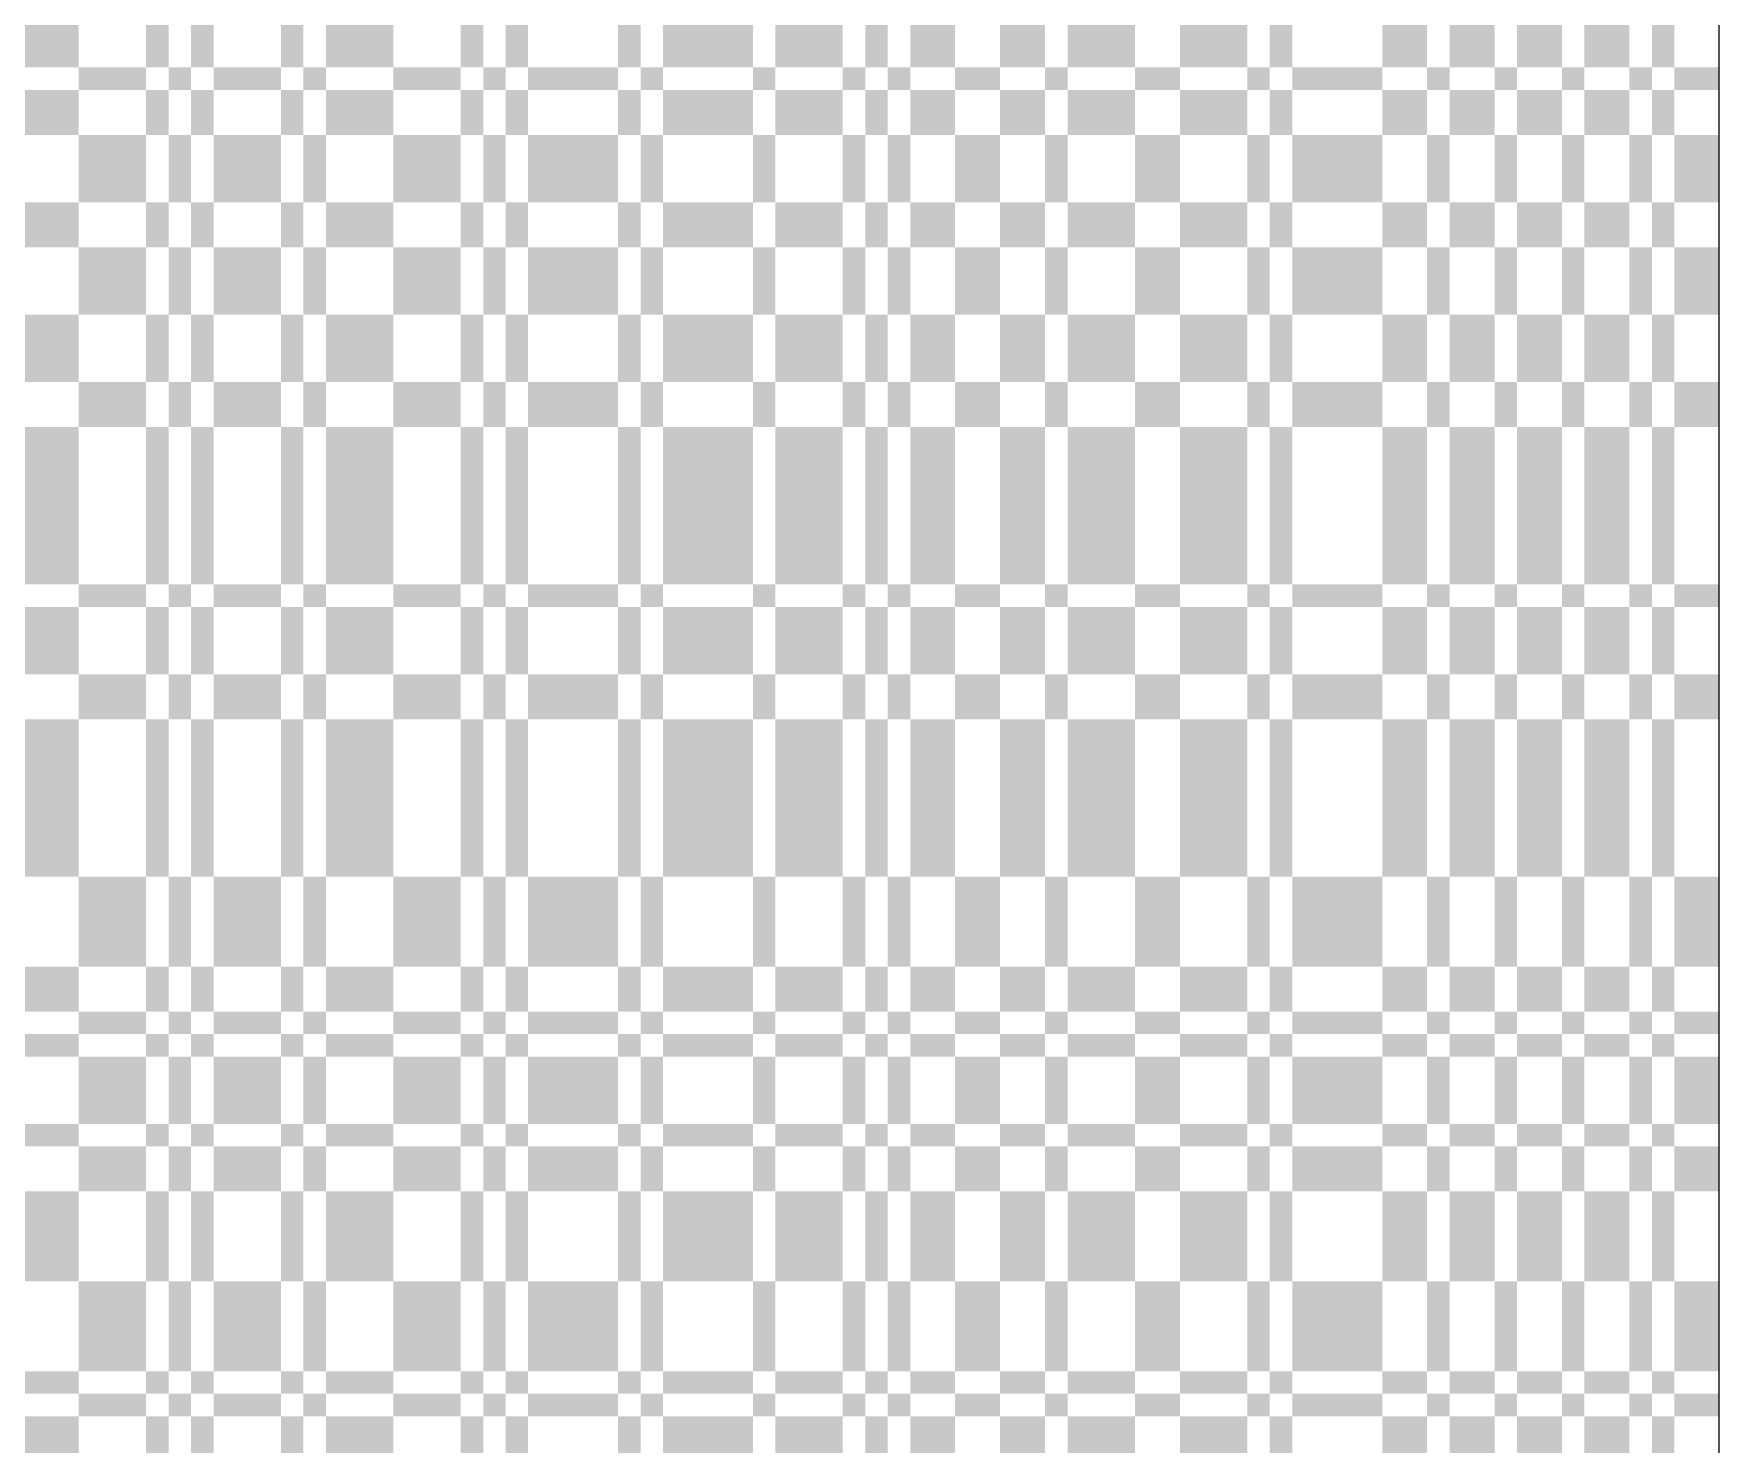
# Model space of a CAD drawing. Extents: x 0 to 200, y 0 to 200.
# Drawn here: x 150 to 180, y 125.1 to 150.2 of the extents above; entities that cross this region are included whole.
import ezdxf

# ---------------------------------------------------------------- set-up
doc = ezdxf.new("R2010")
doc.units = 0

msp = doc.modelspace()

# ---------------------------------------------------------------- linework, layer by layer
at = {"layer": 'CHROME'}
for points in [[(149.2, 149.6), (150.8, 149.6), (149.2, 150.8), (150.8, 150.8)], [(152, 149.6), (152.4, 149.6), (152, 150.8), (152.4, 150.8)], [(152.8, 149.6), (153.2, 149.6), (152.8, 150.8), (153.2, 150.8)], [(154.4, 149.6), (154.8, 149.6), (154.4, 150.8), (154.8, 150.8)], [(155.2, 149.6), (156.4, 149.6), (155.2, 150.8), (156.4, 150.8)], [(157.6, 149.6), (158, 149.6), (157.6, 150.8), (158, 150.8)], [(158.4, 149.6), (158.8, 149.6), (158.4, 150.8), (158.8, 150.8)], [(160.4, 149.6), (160.8, 149.6), (160.4, 150.8), (160.8, 150.8)], [(161.2, 149.6), (162.8, 149.6), (161.2, 150.8), (162.8, 150.8)], [(163.2, 149.6), (164.4, 149.6), (163.2, 150.8), (164.4, 150.8)], [(164.8, 149.6), (165.2, 149.6), (164.8, 150.8), (165.2, 150.8)], [(165.6, 149.6), (166.4, 149.6), (165.6, 150.8), (166.4, 150.8)], [(167.2, 149.6), (168, 149.6), (167.2, 150.8), (168, 150.8)], [(168.4, 149.6), (169.6, 149.6), (168.4, 150.8), (169.6, 150.8)], [(170.4, 149.6), (171.6, 149.6), (170.4, 150.8), (171.6, 150.8)], [(172, 149.6), (172.4, 149.6), (172, 150.8), (172.4, 150.8)], [(174, 149.6), (174.8, 149.6), (174, 150.8), (174.8, 150.8)], [(175.2, 149.6), (176, 149.6), (175.2, 150.8), (176, 150.8)], [(176.4, 149.6), (177.2, 149.6), (176.4, 150.8), (177.2, 150.8)], [(177.6, 149.6), (178.4, 149.6), (177.6, 150.8), (178.4, 150.8)], [(178.8, 149.6), (179.2, 149.6), (178.8, 150.8), (179.2, 150.8)], [(150.8, 149.2), (152, 149.2), (150.8, 149.6), (152, 149.6)], [(152.4, 149.2), (152.8, 149.2), (152.4, 149.6), (152.8, 149.6)], [(153.2, 149.2), (154.4, 149.2), (153.2, 149.6), (154.4, 149.6)], [(154.8, 149.2), (155.2, 149.2), (154.8, 149.6), (155.2, 149.6)], [(156.4, 149.2), (157.6, 149.2), (156.4, 149.6), (157.6, 149.6)], [(158, 149.2), (158.4, 149.2), (158, 149.6), (158.4, 149.6)], [(158.8, 149.2), (160.4, 149.2), (158.8, 149.6), (160.4, 149.6)], [(160.8, 149.2), (161.2, 149.2), (160.8, 149.6), (161.2, 149.6)], [(162.8, 149.2), (163.2, 149.2), (162.8, 149.6), (163.2, 149.6)], [(164.4, 149.2), (164.8, 149.2), (164.4, 149.6), (164.8, 149.6)], [(165.2, 149.2), (165.6, 149.2), (165.2, 149.6), (165.6, 149.6)], [(166.4, 149.2), (167.2, 149.2), (166.4, 149.6), (167.2, 149.6)], [(168, 149.2), (168.4, 149.2), (168, 149.6), (168.4, 149.6)], [(169.6, 149.2), (170.4, 149.2), (169.6, 149.6), (170.4, 149.6)], [(171.6, 149.2), (172, 149.2), (171.6, 149.6), (172, 149.6)], [(172.4, 149.2), (174, 149.2), (172.4, 149.6), (174, 149.6)], [(174.8, 149.2), (175.2, 149.2), (174.8, 149.6), (175.2, 149.6)], [(176, 149.2), (176.4, 149.2), (176, 149.6), (176.4, 149.6)], [(177.2, 149.2), (177.6, 149.2), (177.2, 149.6), (177.6, 149.6)], [(178.4, 149.2), (178.8, 149.2), (178.4, 149.6), (178.8, 149.6)], [(179.2, 149.2), (180, 149.2), (179.2, 149.6), (180, 149.6)], [(149.2, 148.4), (150.8, 148.4), (149.2, 149.2), (150.8, 149.2)], [(152, 148.4), (152.4, 148.4), (152, 149.2), (152.4, 149.2)], [(152.8, 148.4), (153.2, 148.4), (152.8, 149.2), (153.2, 149.2)], [(154.4, 148.4), (154.8, 148.4), (154.4, 149.2), (154.8, 149.2)], [(155.2, 148.4), (156.4, 148.4), (155.2, 149.2), (156.4, 149.2)], [(157.6, 148.4), (158, 148.4), (157.6, 149.2), (158, 149.2)], [(158.4, 148.4), (158.8, 148.4), (158.4, 149.2), (158.8, 149.2)], [(160.4, 148.4), (160.8, 148.4), (160.4, 149.2), (160.8, 149.2)], [(161.2, 148.4), (162.8, 148.4), (161.2, 149.2), (162.8, 149.2)], [(163.2, 148.4), (164.4, 148.4), (163.2, 149.2), (164.4, 149.2)], [(164.8, 148.4), (165.2, 148.4), (164.8, 149.2), (165.2, 149.2)], [(165.6, 148.4), (166.4, 148.4), (165.6, 149.2), (166.4, 149.2)], [(167.2, 148.4), (168, 148.4), (167.2, 149.2), (168, 149.2)], [(168.4, 148.4), (169.6, 148.4), (168.4, 149.2), (169.6, 149.2)], [(170.4, 148.4), (171.6, 148.4), (170.4, 149.2), (171.6, 149.2)], [(172, 148.4), (172.4, 148.4), (172, 149.2), (172.4, 149.2)], [(174, 148.4), (174.8, 148.4), (174, 149.2), (174.8, 149.2)], [(175.2, 148.4), (176, 148.4), (175.2, 149.2), (176, 149.2)], [(176.4, 148.4), (177.2, 148.4), (176.4, 149.2), (177.2, 149.2)], [(177.6, 148.4), (178.4, 148.4), (177.6, 149.2), (178.4, 149.2)], [(178.8, 148.4), (179.2, 148.4), (178.8, 149.2), (179.2, 149.2)], [(150.8, 147.2), (152, 147.2), (150.8, 148.4), (152, 148.4)], [(152.4, 147.2), (152.8, 147.2), (152.4, 148.4), (152.8, 148.4)], [(153.2, 147.2), (154.4, 147.2), (153.2, 148.4), (154.4, 148.4)], [(154.8, 147.2), (155.2, 147.2), (154.8, 148.4), (155.2, 148.4)], [(156.4, 147.2), (157.6, 147.2), (156.4, 148.4), (157.6, 148.4)], [(158, 147.2), (158.4, 147.2), (158, 148.4), (158.4, 148.4)], [(158.8, 147.2), (160.4, 147.2), (158.8, 148.4), (160.4, 148.4)], [(160.8, 147.2), (161.2, 147.2), (160.8, 148.4), (161.2, 148.4)], [(162.8, 147.2), (163.2, 147.2), (162.8, 148.4), (163.2, 148.4)], [(164.4, 147.2), (164.8, 147.2), (164.4, 148.4), (164.8, 148.4)], [(165.2, 147.2), (165.6, 147.2), (165.2, 148.4), (165.6, 148.4)], [(166.4, 147.2), (167.2, 147.2), (166.4, 148.4), (167.2, 148.4)], [(168, 147.2), (168.4, 147.2), (168, 148.4), (168.4, 148.4)], [(169.6, 147.2), (170.4, 147.2), (169.6, 148.4), (170.4, 148.4)], [(171.6, 147.2), (172, 147.2), (171.6, 148.4), (172, 148.4)], [(172.4, 147.2), (174, 147.2), (172.4, 148.4), (174, 148.4)], [(174.8, 147.2), (175.2, 147.2), (174.8, 148.4), (175.2, 148.4)], [(176, 147.2), (176.4, 147.2), (176, 148.4), (176.4, 148.4)], [(177.2, 147.2), (177.6, 147.2), (177.2, 148.4), (177.6, 148.4)], [(178.4, 147.2), (178.8, 147.2), (178.4, 148.4), (178.8, 148.4)], [(179.2, 147.2), (180, 147.2), (179.2, 148.4), (180, 148.4)], [(149.2, 146.4), (150.8, 146.4), (149.2, 147.2), (150.8, 147.2)], [(152, 146.4), (152.4, 146.4), (152, 147.2), (152.4, 147.2)], [(152.8, 146.4), (153.2, 146.4), (152.8, 147.2), (153.2, 147.2)], [(154.4, 146.4), (154.8, 146.4), (154.4, 147.2), (154.8, 147.2)], [(155.2, 146.4), (156.4, 146.4), (155.2, 147.2), (156.4, 147.2)], [(157.6, 146.4), (158, 146.4), (157.6, 147.2), (158, 147.2)], [(158.4, 146.4), (158.8, 146.4), (158.4, 147.2), (158.8, 147.2)], [(160.4, 146.4), (160.8, 146.4), (160.4, 147.2), (160.8, 147.2)], [(161.2, 146.4), (162.8, 146.4), (161.2, 147.2), (162.8, 147.2)], [(163.2, 146.4), (164.4, 146.4), (163.2, 147.2), (164.4, 147.2)], [(164.8, 146.4), (165.2, 146.4), (164.8, 147.2), (165.2, 147.2)], [(165.6, 146.4), (166.4, 146.4), (165.6, 147.2), (166.4, 147.2)], [(167.2, 146.4), (168, 146.4), (167.2, 147.2), (168, 147.2)], [(168.4, 146.4), (169.6, 146.4), (168.4, 147.2), (169.6, 147.2)], [(170.4, 146.4), (171.6, 146.4), (170.4, 147.2), (171.6, 147.2)], [(172, 146.4), (172.4, 146.4), (172, 147.2), (172.4, 147.2)], [(174, 146.4), (174.8, 146.4), (174, 147.2), (174.8, 147.2)], [(175.2, 146.4), (176, 146.4), (175.2, 147.2), (176, 147.2)], [(176.4, 146.4), (177.2, 146.4), (176.4, 147.2), (177.2, 147.2)], [(177.6, 146.4), (178.4, 146.4), (177.6, 147.2), (178.4, 147.2)], [(178.8, 146.4), (179.2, 146.4), (178.8, 147.2), (179.2, 147.2)], [(150.8, 145.2), (152, 145.2), (150.8, 146.4), (152, 146.4)], [(152.4, 145.2), (152.8, 145.2), (152.4, 146.4), (152.8, 146.4)], [(153.2, 145.2), (154.4, 145.2), (153.2, 146.4), (154.4, 146.4)], [(154.8, 145.2), (155.2, 145.2), (154.8, 146.4), (155.2, 146.4)], [(156.4, 145.2), (157.6, 145.2), (156.4, 146.4), (157.6, 146.4)], [(158, 145.2), (158.4, 145.2), (158, 146.4), (158.4, 146.4)], [(158.8, 145.2), (160.4, 145.2), (158.8, 146.4), (160.4, 146.4)], [(160.8, 145.2), (161.2, 145.2), (160.8, 146.4), (161.2, 146.4)], [(162.8, 145.2), (163.2, 145.2), (162.8, 146.4), (163.2, 146.4)], [(164.4, 145.2), (164.8, 145.2), (164.4, 146.4), (164.8, 146.4)], [(165.2, 145.2), (165.6, 145.2), (165.2, 146.4), (165.6, 146.4)], [(166.4, 145.2), (167.2, 145.2), (166.4, 146.4), (167.2, 146.4)], [(168, 145.2), (168.4, 145.2), (168, 146.4), (168.4, 146.4)], [(169.6, 145.2), (170.4, 145.2), (169.6, 146.4), (170.4, 146.4)], [(171.6, 145.2), (172, 145.2), (171.6, 146.4), (172, 146.4)], [(172.4, 145.2), (174, 145.2), (172.4, 146.4), (174, 146.4)], [(174.8, 145.2), (175.2, 145.2), (174.8, 146.4), (175.2, 146.4)], [(176, 145.2), (176.4, 145.2), (176, 146.4), (176.4, 146.4)], [(177.2, 145.2), (177.6, 145.2), (177.2, 146.4), (177.6, 146.4)], [(178.4, 145.2), (178.8, 145.2), (178.4, 146.4), (178.8, 146.4)], [(179.2, 145.2), (180, 145.2), (179.2, 146.4), (180, 146.4)], [(149.2, 144), (150.8, 144), (149.2, 145.2), (150.8, 145.2)], [(152, 144), (152.4, 144), (152, 145.2), (152.4, 145.2)], [(152.8, 144), (153.2, 144), (152.8, 145.2), (153.2, 145.2)], [(154.4, 144), (154.8, 144), (154.4, 145.2), (154.8, 145.2)], [(155.2, 144), (156.4, 144), (155.2, 145.2), (156.4, 145.2)], [(157.6, 144), (158, 144), (157.6, 145.2), (158, 145.2)], [(158.4, 144), (158.8, 144), (158.4, 145.2), (158.8, 145.2)], [(160.4, 144), (160.8, 144), (160.4, 145.2), (160.8, 145.2)], [(161.2, 144), (162.8, 144), (161.2, 145.2), (162.8, 145.2)], [(163.2, 144), (164.4, 144), (163.2, 145.2), (164.4, 145.2)], [(164.8, 144), (165.2, 144), (164.8, 145.2), (165.2, 145.2)], [(165.6, 144), (166.4, 144), (165.6, 145.2), (166.4, 145.2)], [(167.2, 144), (168, 144), (167.2, 145.2), (168, 145.2)], [(168.4, 144), (169.6, 144), (168.4, 145.2), (169.6, 145.2)], [(170.4, 144), (171.6, 144), (170.4, 145.2), (171.6, 145.2)], [(172, 144), (172.4, 144), (172, 145.2), (172.4, 145.2)], [(174, 144), (174.8, 144), (174, 145.2), (174.8, 145.2)], [(175.2, 144), (176, 144), (175.2, 145.2), (176, 145.2)], [(176.4, 144), (177.2, 144), (176.4, 145.2), (177.2, 145.2)], [(177.6, 144), (178.4, 144), (177.6, 145.2), (178.4, 145.2)], [(178.8, 144), (179.2, 144), (178.8, 145.2), (179.2, 145.2)], [(150.8, 143.2), (152, 143.2), (150.8, 144), (152, 144)], [(152.4, 143.2), (152.8, 143.2), (152.4, 144), (152.8, 144)], [(153.2, 143.2), (154.4, 143.2), (153.2, 144), (154.4, 144)], [(154.8, 143.2), (155.2, 143.2), (154.8, 144), (155.2, 144)], [(156.4, 143.2), (157.6, 143.2), (156.4, 144), (157.6, 144)], [(158, 143.2), (158.4, 143.2), (158, 144), (158.4, 144)], [(158.8, 143.2), (160.4, 143.2), (158.8, 144), (160.4, 144)], [(160.8, 143.2), (161.2, 143.2), (160.8, 144), (161.2, 144)], [(162.8, 143.2), (163.2, 143.2), (162.8, 144), (163.2, 144)], [(164.4, 143.2), (164.8, 143.2), (164.4, 144), (164.8, 144)], [(165.2, 143.2), (165.6, 143.2), (165.2, 144), (165.6, 144)], [(166.4, 143.2), (167.2, 143.2), (166.4, 144), (167.2, 144)], [(168, 143.2), (168.4, 143.2), (168, 144), (168.4, 144)], [(169.6, 143.2), (170.4, 143.2), (169.6, 144), (170.4, 144)], [(171.6, 143.2), (172, 143.2), (171.6, 144), (172, 144)], [(172.4, 143.2), (174, 143.2), (172.4, 144), (174, 144)], [(174.8, 143.2), (175.2, 143.2), (174.8, 144), (175.2, 144)], [(176, 143.2), (176.4, 143.2), (176, 144), (176.4, 144)], [(177.2, 143.2), (177.6, 143.2), (177.2, 144), (177.6, 144)], [(178.4, 143.2), (178.8, 143.2), (178.4, 144), (178.8, 144)], [(179.2, 143.2), (180, 143.2), (179.2, 144), (180, 144)], [(149.2, 140.4), (150.8, 140.4), (149.2, 143.2), (150.8, 143.2)], [(152, 140.4), (152.4, 140.4), (152, 143.2), (152.4, 143.2)], [(152.8, 140.4), (153.2, 140.4), (152.8, 143.2), (153.2, 143.2)], [(154.4, 140.4), (154.8, 140.4), (154.4, 143.2), (154.8, 143.2)], [(155.2, 140.4), (156.4, 140.4), (155.2, 143.2), (156.4, 143.2)], [(157.6, 140.4), (158, 140.4), (157.6, 143.2), (158, 143.2)], [(158.4, 140.4), (158.8, 140.4), (158.4, 143.2), (158.8, 143.2)], [(160.4, 140.4), (160.8, 140.4), (160.4, 143.2), (160.8, 143.2)], [(161.2, 140.4), (162.8, 140.4), (161.2, 143.2), (162.8, 143.2)], [(163.2, 140.4), (164.4, 140.4), (163.2, 143.2), (164.4, 143.2)], [(164.8, 140.4), (165.2, 140.4), (164.8, 143.2), (165.2, 143.2)], [(165.6, 140.4), (166.4, 140.4), (165.6, 143.2), (166.4, 143.2)], [(167.2, 140.4), (168, 140.4), (167.2, 143.2), (168, 143.2)], [(168.4, 140.4), (169.6, 140.4), (168.4, 143.2), (169.6, 143.2)], [(170.4, 140.4), (171.6, 140.4), (170.4, 143.2), (171.6, 143.2)], [(172, 140.4), (172.4, 140.4), (172, 143.2), (172.4, 143.2)], [(174, 140.4), (174.8, 140.4), (174, 143.2), (174.8, 143.2)], [(175.2, 140.4), (176, 140.4), (175.2, 143.2), (176, 143.2)], [(176.4, 140.4), (177.2, 140.4), (176.4, 143.2), (177.2, 143.2)], [(177.6, 140.4), (178.4, 140.4), (177.6, 143.2), (178.4, 143.2)], [(178.8, 140.4), (179.2, 140.4), (178.8, 143.2), (179.2, 143.2)], [(150.8, 140), (152, 140), (150.8, 140.4), (152, 140.4)], [(152.4, 140), (152.8, 140), (152.4, 140.4), (152.8, 140.4)], [(153.2, 140), (154.4, 140), (153.2, 140.4), (154.4, 140.4)], [(154.8, 140), (155.2, 140), (154.8, 140.4), (155.2, 140.4)], [(156.4, 140), (157.6, 140), (156.4, 140.4), (157.6, 140.4)], [(158, 140), (158.4, 140), (158, 140.4), (158.4, 140.4)], [(158.8, 140), (160.4, 140), (158.8, 140.4), (160.4, 140.4)], [(160.8, 140), (161.2, 140), (160.8, 140.4), (161.2, 140.4)], [(162.8, 140), (163.2, 140), (162.8, 140.4), (163.2, 140.4)], [(164.4, 140), (164.8, 140), (164.4, 140.4), (164.8, 140.4)], [(165.2, 140), (165.6, 140), (165.2, 140.4), (165.6, 140.4)], [(166.4, 140), (167.2, 140), (166.4, 140.4), (167.2, 140.4)], [(168, 140), (168.4, 140), (168, 140.4), (168.4, 140.4)], [(169.6, 140), (170.4, 140), (169.6, 140.4), (170.4, 140.4)], [(171.6, 140), (172, 140), (171.6, 140.4), (172, 140.4)], [(172.4, 140), (174, 140), (172.4, 140.4), (174, 140.4)], [(174.8, 140), (175.2, 140), (174.8, 140.4), (175.2, 140.4)], [(176, 140), (176.4, 140), (176, 140.4), (176.4, 140.4)], [(177.2, 140), (177.6, 140), (177.2, 140.4), (177.6, 140.4)], [(178.4, 140), (178.8, 140), (178.4, 140.4), (178.8, 140.4)], [(179.2, 140), (180, 140), (179.2, 140.4), (180, 140.4)], [(149.2, 138.8), (150.8, 138.8), (149.2, 140), (150.8, 140)], [(152, 138.8), (152.4, 138.8), (152, 140), (152.4, 140)], [(152.8, 138.8), (153.2, 138.8), (152.8, 140), (153.2, 140)], [(154.4, 138.8), (154.8, 138.8), (154.4, 140), (154.8, 140)], [(155.2, 138.8), (156.4, 138.8), (155.2, 140), (156.4, 140)], [(157.6, 138.8), (158, 138.8), (157.6, 140), (158, 140)], [(158.4, 138.8), (158.8, 138.8), (158.4, 140), (158.8, 140)], [(160.4, 138.8), (160.8, 138.8), (160.4, 140), (160.8, 140)], [(161.2, 138.8), (162.8, 138.8), (161.2, 140), (162.8, 140)], [(163.2, 138.8), (164.4, 138.8), (163.2, 140), (164.4, 140)], [(164.8, 138.8), (165.2, 138.8), (164.8, 140), (165.2, 140)], [(165.6, 138.8), (166.4, 138.8), (165.6, 140), (166.4, 140)], [(167.2, 138.8), (168, 138.8), (167.2, 140), (168, 140)], [(168.4, 138.8), (169.6, 138.8), (168.4, 140), (169.6, 140)], [(170.4, 138.8), (171.6, 138.8), (170.4, 140), (171.6, 140)], [(172, 138.8), (172.4, 138.8), (172, 140), (172.4, 140)], [(174, 138.8), (174.8, 138.8), (174, 140), (174.8, 140)], [(175.2, 138.8), (176, 138.8), (175.2, 140), (176, 140)], [(176.4, 138.8), (177.2, 138.8), (176.4, 140), (177.2, 140)], [(177.6, 138.8), (178.4, 138.8), (177.6, 140), (178.4, 140)], [(178.8, 138.8), (179.2, 138.8), (178.8, 140), (179.2, 140)], [(150.8, 138), (152, 138), (150.8, 138.8), (152, 138.8)], [(152.4, 138), (152.8, 138), (152.4, 138.8), (152.8, 138.8)], [(153.2, 138), (154.4, 138), (153.2, 138.8), (154.4, 138.8)], [(154.8, 138), (155.2, 138), (154.8, 138.8), (155.2, 138.8)], [(156.4, 138), (157.6, 138), (156.4, 138.8), (157.6, 138.8)], [(158, 138), (158.4, 138), (158, 138.8), (158.4, 138.8)], [(158.8, 138), (160.4, 138), (158.8, 138.8), (160.4, 138.8)], [(160.8, 138), (161.2, 138), (160.8, 138.8), (161.2, 138.8)], [(162.8, 138), (163.2, 138), (162.8, 138.8), (163.2, 138.8)], [(164.4, 138), (164.8, 138), (164.4, 138.8), (164.8, 138.8)], [(165.2, 138), (165.6, 138), (165.2, 138.8), (165.6, 138.8)], [(166.4, 138), (167.2, 138), (166.4, 138.8), (167.2, 138.8)], [(168, 138), (168.4, 138), (168, 138.8), (168.4, 138.8)], [(169.6, 138), (170.4, 138), (169.6, 138.8), (170.4, 138.8)], [(171.6, 138), (172, 138), (171.6, 138.8), (172, 138.8)], [(172.4, 138), (174, 138), (172.4, 138.8), (174, 138.8)], [(174.8, 138), (175.2, 138), (174.8, 138.8), (175.2, 138.8)], [(176, 138), (176.4, 138), (176, 138.8), (176.4, 138.8)], [(177.2, 138), (177.6, 138), (177.2, 138.8), (177.6, 138.8)], [(178.4, 138), (178.8, 138), (178.4, 138.8), (178.8, 138.8)], [(179.2, 138), (180, 138), (179.2, 138.8), (180, 138.8)], [(149.2, 135.2), (150.8, 135.2), (149.2, 138), (150.8, 138)], [(152, 135.2), (152.4, 135.2), (152, 138), (152.4, 138)], [(152.8, 135.2), (153.2, 135.2), (152.8, 138), (153.2, 138)], [(154.4, 135.2), (154.8, 135.2), (154.4, 138), (154.8, 138)], [(155.2, 135.2), (156.4, 135.2), (155.2, 138), (156.4, 138)], [(157.6, 135.2), (158, 135.2), (157.6, 138), (158, 138)], [(158.4, 135.2), (158.8, 135.2), (158.4, 138), (158.8, 138)], [(160.4, 135.2), (160.8, 135.2), (160.4, 138), (160.8, 138)], [(161.2, 135.2), (162.8, 135.2), (161.2, 138), (162.8, 138)], [(163.2, 135.2), (164.4, 135.2), (163.2, 138), (164.4, 138)], [(164.8, 135.2), (165.2, 135.2), (164.8, 138), (165.2, 138)], [(165.6, 135.2), (166.4, 135.2), (165.6, 138), (166.4, 138)], [(167.2, 135.2), (168, 135.2), (167.2, 138), (168, 138)], [(168.4, 135.2), (169.6, 135.2), (168.4, 138), (169.6, 138)], [(170.4, 135.2), (171.6, 135.2), (170.4, 138), (171.6, 138)], [(172, 135.2), (172.4, 135.2), (172, 138), (172.4, 138)], [(174, 135.2), (174.8, 135.2), (174, 138), (174.8, 138)], [(175.2, 135.2), (176, 135.2), (175.2, 138), (176, 138)], [(176.4, 135.2), (177.2, 135.2), (176.4, 138), (177.2, 138)], [(177.6, 135.2), (178.4, 135.2), (177.6, 138), (178.4, 138)], [(178.8, 135.2), (179.2, 135.2), (178.8, 138), (179.2, 138)], [(150.8, 133.6), (152, 133.6), (150.8, 135.2), (152, 135.2)], [(152.4, 133.6), (152.8, 133.6), (152.4, 135.2), (152.8, 135.2)], [(153.2, 133.6), (154.4, 133.6), (153.2, 135.2), (154.4, 135.2)], [(154.8, 133.6), (155.2, 133.6), (154.8, 135.2), (155.2, 135.2)], [(156.4, 133.6), (157.6, 133.6), (156.4, 135.2), (157.6, 135.2)], [(158, 133.6), (158.4, 133.6), (158, 135.2), (158.4, 135.2)], [(158.8, 133.6), (160.4, 133.6), (158.8, 135.2), (160.4, 135.2)], [(160.8, 133.6), (161.2, 133.6), (160.8, 135.2), (161.2, 135.2)], [(162.8, 133.6), (163.2, 133.6), (162.8, 135.2), (163.2, 135.2)], [(164.4, 133.6), (164.8, 133.6), (164.4, 135.2), (164.8, 135.2)], [(165.2, 133.6), (165.6, 133.6), (165.2, 135.2), (165.6, 135.2)], [(166.4, 133.6), (167.2, 133.6), (166.4, 135.2), (167.2, 135.2)], [(168, 133.6), (168.4, 133.6), (168, 135.2), (168.4, 135.2)], [(169.6, 133.6), (170.4, 133.6), (169.6, 135.2), (170.4, 135.2)], [(171.6, 133.6), (172, 133.6), (171.6, 135.2), (172, 135.2)], [(172.4, 133.6), (174, 133.6), (172.4, 135.2), (174, 135.2)], [(174.8, 133.6), (175.2, 133.6), (174.8, 135.2), (175.2, 135.2)], [(176, 133.6), (176.4, 133.6), (176, 135.2), (176.4, 135.2)], [(177.2, 133.6), (177.6, 133.6), (177.2, 135.2), (177.6, 135.2)], [(178.4, 133.6), (178.8, 133.6), (178.4, 135.2), (178.8, 135.2)], [(179.2, 133.6), (180, 133.6), (179.2, 135.2), (180, 135.2)], [(149.2, 132.8), (150.8, 132.8), (149.2, 133.6), (150.8, 133.6)], [(152, 132.8), (152.4, 132.8), (152, 133.6), (152.4, 133.6)], [(152.8, 132.8), (153.2, 132.8), (152.8, 133.6), (153.2, 133.6)], [(154.4, 132.8), (154.8, 132.8), (154.4, 133.6), (154.8, 133.6)], [(155.2, 132.8), (156.4, 132.8), (155.2, 133.6), (156.4, 133.6)], [(157.6, 132.8), (158, 132.8), (157.6, 133.6), (158, 133.6)], [(158.4, 132.8), (158.8, 132.8), (158.4, 133.6), (158.8, 133.6)], [(160.4, 132.8), (160.8, 132.8), (160.4, 133.6), (160.8, 133.6)], [(161.2, 132.8), (162.8, 132.8), (161.2, 133.6), (162.8, 133.6)], [(163.2, 132.8), (164.4, 132.8), (163.2, 133.6), (164.4, 133.6)], [(164.8, 132.8), (165.2, 132.8), (164.8, 133.6), (165.2, 133.6)], [(165.6, 132.8), (166.4, 132.8), (165.6, 133.6), (166.4, 133.6)], [(167.2, 132.8), (168, 132.8), (167.2, 133.6), (168, 133.6)], [(168.4, 132.8), (169.6, 132.8), (168.4, 133.6), (169.6, 133.6)], [(170.4, 132.8), (171.6, 132.8), (170.4, 133.6), (171.6, 133.6)], [(172, 132.8), (172.4, 132.8), (172, 133.6), (172.4, 133.6)], [(174, 132.8), (174.8, 132.8), (174, 133.6), (174.8, 133.6)], [(175.2, 132.8), (176, 132.8), (175.2, 133.6), (176, 133.6)], [(176.4, 132.8), (177.2, 132.8), (176.4, 133.6), (177.2, 133.6)], [(177.6, 132.8), (178.4, 132.8), (177.6, 133.6), (178.4, 133.6)], [(178.8, 132.8), (179.2, 132.8), (178.8, 133.6), (179.2, 133.6)], [(150.8, 132.4), (152, 132.4), (150.8, 132.8), (152, 132.8)], [(152.4, 132.4), (152.8, 132.4), (152.4, 132.8), (152.8, 132.8)], [(153.2, 132.4), (154.4, 132.4), (153.2, 132.8), (154.4, 132.8)], [(154.8, 132.4), (155.2, 132.4), (154.8, 132.8), (155.2, 132.8)], [(156.4, 132.4), (157.6, 132.4), (156.4, 132.8), (157.6, 132.8)], [(158, 132.4), (158.4, 132.4), (158, 132.8), (158.4, 132.8)], [(158.8, 132.4), (160.4, 132.4), (158.8, 132.8), (160.4, 132.8)], [(160.8, 132.4), (161.2, 132.4), (160.8, 132.8), (161.2, 132.8)], [(162.8, 132.4), (163.2, 132.4), (162.8, 132.8), (163.2, 132.8)], [(164.4, 132.4), (164.8, 132.4), (164.4, 132.8), (164.8, 132.8)], [(165.2, 132.4), (165.6, 132.4), (165.2, 132.8), (165.6, 132.8)], [(166.4, 132.4), (167.2, 132.4), (166.4, 132.8), (167.2, 132.8)], [(168, 132.4), (168.4, 132.4), (168, 132.8), (168.4, 132.8)], [(169.6, 132.4), (170.4, 132.4), (169.6, 132.8), (170.4, 132.8)], [(171.6, 132.4), (172, 132.4), (171.6, 132.8), (172, 132.8)], [(172.4, 132.4), (174, 132.4), (172.4, 132.8), (174, 132.8)], [(174.8, 132.4), (175.2, 132.4), (174.8, 132.8), (175.2, 132.8)], [(176, 132.4), (176.4, 132.4), (176, 132.8), (176.4, 132.8)], [(177.2, 132.4), (177.6, 132.4), (177.2, 132.8), (177.6, 132.8)], [(178.4, 132.4), (178.8, 132.4), (178.4, 132.8), (178.8, 132.8)], [(179.2, 132.4), (180, 132.4), (179.2, 132.8), (180, 132.8)], [(149.2, 132), (150.8, 132), (149.2, 132.4), (150.8, 132.4)], [(152, 132), (152.4, 132), (152, 132.4), (152.4, 132.4)], [(152.8, 132), (153.2, 132), (152.8, 132.4), (153.2, 132.4)], [(154.4, 132), (154.8, 132), (154.4, 132.4), (154.8, 132.4)], [(155.2, 132), (156.4, 132), (155.2, 132.4), (156.4, 132.4)], [(157.6, 132), (158, 132), (157.6, 132.4), (158, 132.4)], [(158.4, 132), (158.8, 132), (158.4, 132.4), (158.8, 132.4)], [(160.4, 132), (160.8, 132), (160.4, 132.4), (160.8, 132.4)], [(161.2, 132), (162.8, 132), (161.2, 132.4), (162.8, 132.4)], [(163.2, 132), (164.4, 132), (163.2, 132.4), (164.4, 132.4)], [(164.8, 132), (165.2, 132), (164.8, 132.4), (165.2, 132.4)], [(165.6, 132), (166.4, 132), (165.6, 132.4), (166.4, 132.4)], [(167.2, 132), (168, 132), (167.2, 132.4), (168, 132.4)], [(168.4, 132), (169.6, 132), (168.4, 132.4), (169.6, 132.4)], [(170.4, 132), (171.6, 132), (170.4, 132.4), (171.6, 132.4)], [(172, 132), (172.4, 132), (172, 132.4), (172.4, 132.4)], [(174, 132), (174.8, 132), (174, 132.4), (174.8, 132.4)], [(175.2, 132), (176, 132), (175.2, 132.4), (176, 132.4)], [(176.4, 132), (177.2, 132), (176.4, 132.4), (177.2, 132.4)], [(177.6, 132), (178.4, 132), (177.6, 132.4), (178.4, 132.4)], [(178.8, 132), (179.2, 132), (178.8, 132.4), (179.2, 132.4)], [(150.8, 130.8), (152, 130.8), (150.8, 132), (152, 132)], [(152.4, 130.8), (152.8, 130.8), (152.4, 132), (152.8, 132)], [(153.2, 130.8), (154.4, 130.8), (153.2, 132), (154.4, 132)], [(154.8, 130.8), (155.2, 130.8), (154.8, 132), (155.2, 132)], [(156.4, 130.8), (157.6, 130.8), (156.4, 132), (157.6, 132)], [(158, 130.8), (158.4, 130.8), (158, 132), (158.4, 132)], [(158.8, 130.8), (160.4, 130.8), (158.8, 132), (160.4, 132)], [(160.8, 130.8), (161.2, 130.8), (160.8, 132), (161.2, 132)], [(162.8, 130.8), (163.2, 130.8), (162.8, 132), (163.2, 132)], [(164.4, 130.8), (164.8, 130.8), (164.4, 132), (164.8, 132)], [(165.2, 130.8), (165.6, 130.8), (165.2, 132), (165.6, 132)], [(166.4, 130.8), (167.2, 130.8), (166.4, 132), (167.2, 132)], [(168, 130.8), (168.4, 130.8), (168, 132), (168.4, 132)], [(169.6, 130.8), (170.4, 130.8), (169.6, 132), (170.4, 132)], [(171.6, 130.8), (172, 130.8), (171.6, 132), (172, 132)], [(172.4, 130.8), (174, 130.8), (172.4, 132), (174, 132)], [(174.8, 130.8), (175.2, 130.8), (174.8, 132), (175.2, 132)], [(176, 130.8), (176.4, 130.8), (176, 132), (176.4, 132)], [(177.2, 130.8), (177.6, 130.8), (177.2, 132), (177.6, 132)], [(178.4, 130.8), (178.8, 130.8), (178.4, 132), (178.8, 132)], [(179.2, 130.8), (180, 130.8), (179.2, 132), (180, 132)], [(149.2, 130.4), (150.8, 130.4), (149.2, 130.8), (150.8, 130.8)], [(152, 130.4), (152.4, 130.4), (152, 130.8), (152.4, 130.8)], [(152.8, 130.4), (153.2, 130.4), (152.8, 130.8), (153.2, 130.8)], [(154.4, 130.4), (154.8, 130.4), (154.4, 130.8), (154.8, 130.8)], [(155.2, 130.4), (156.4, 130.4), (155.2, 130.8), (156.4, 130.8)], [(157.6, 130.4), (158, 130.4), (157.6, 130.8), (158, 130.8)], [(158.4, 130.4), (158.8, 130.4), (158.4, 130.8), (158.8, 130.8)], [(160.4, 130.4), (160.8, 130.4), (160.4, 130.8), (160.8, 130.8)], [(161.2, 130.4), (162.8, 130.4), (161.2, 130.8), (162.8, 130.8)], [(163.2, 130.4), (164.4, 130.4), (163.2, 130.8), (164.4, 130.8)], [(164.8, 130.4), (165.2, 130.4), (164.8, 130.8), (165.2, 130.8)], [(165.6, 130.4), (166.4, 130.4), (165.6, 130.8), (166.4, 130.8)], [(167.2, 130.4), (168, 130.4), (167.2, 130.8), (168, 130.8)], [(168.4, 130.4), (169.6, 130.4), (168.4, 130.8), (169.6, 130.8)], [(170.4, 130.4), (171.6, 130.4), (170.4, 130.8), (171.6, 130.8)], [(172, 130.4), (172.4, 130.4), (172, 130.8), (172.4, 130.8)], [(174, 130.4), (174.8, 130.4), (174, 130.8), (174.8, 130.8)], [(175.2, 130.4), (176, 130.4), (175.2, 130.8), (176, 130.8)], [(176.4, 130.4), (177.2, 130.4), (176.4, 130.8), (177.2, 130.8)], [(177.6, 130.4), (178.4, 130.4), (177.6, 130.8), (178.4, 130.8)], [(178.8, 130.4), (179.2, 130.4), (178.8, 130.8), (179.2, 130.8)], [(150.8, 129.6), (152, 129.6), (150.8, 130.4), (152, 130.4)], [(152.4, 129.6), (152.8, 129.6), (152.4, 130.4), (152.8, 130.4)], [(153.2, 129.6), (154.4, 129.6), (153.2, 130.4), (154.4, 130.4)], [(154.8, 129.6), (155.2, 129.6), (154.8, 130.4), (155.2, 130.4)], [(156.4, 129.6), (157.6, 129.6), (156.4, 130.4), (157.6, 130.4)], [(158, 129.6), (158.4, 129.6), (158, 130.4), (158.4, 130.4)], [(158.8, 129.6), (160.4, 129.6), (158.8, 130.4), (160.4, 130.4)], [(160.8, 129.6), (161.2, 129.6), (160.8, 130.4), (161.2, 130.4)], [(162.8, 129.6), (163.2, 129.6), (162.8, 130.4), (163.2, 130.4)], [(164.4, 129.6), (164.8, 129.6), (164.4, 130.4), (164.8, 130.4)], [(165.2, 129.6), (165.6, 129.6), (165.2, 130.4), (165.6, 130.4)], [(166.4, 129.6), (167.2, 129.6), (166.4, 130.4), (167.2, 130.4)], [(168, 129.6), (168.4, 129.6), (168, 130.4), (168.4, 130.4)], [(169.6, 129.6), (170.4, 129.6), (169.6, 130.4), (170.4, 130.4)], [(171.6, 129.6), (172, 129.6), (171.6, 130.4), (172, 130.4)], [(172.4, 129.6), (174, 129.6), (172.4, 130.4), (174, 130.4)], [(174.8, 129.6), (175.2, 129.6), (174.8, 130.4), (175.2, 130.4)], [(176, 129.6), (176.4, 129.6), (176, 130.4), (176.4, 130.4)], [(177.2, 129.6), (177.6, 129.6), (177.2, 130.4), (177.6, 130.4)], [(178.4, 129.6), (178.8, 129.6), (178.4, 130.4), (178.8, 130.4)], [(179.2, 129.6), (180, 129.6), (179.2, 130.4), (180, 130.4)], [(149.2, 128), (150.8, 128), (149.2, 129.6), (150.8, 129.6)], [(152, 128), (152.4, 128), (152, 129.6), (152.4, 129.6)], [(152.8, 128), (153.2, 128), (152.8, 129.6), (153.2, 129.6)], [(154.4, 128), (154.8, 128), (154.4, 129.6), (154.8, 129.6)], [(155.2, 128), (156.4, 128), (155.2, 129.6), (156.4, 129.6)], [(157.6, 128), (158, 128), (157.6, 129.6), (158, 129.6)], [(158.4, 128), (158.8, 128), (158.4, 129.6), (158.8, 129.6)], [(160.4, 128), (160.8, 128), (160.4, 129.6), (160.8, 129.6)], [(161.2, 128), (162.8, 128), (161.2, 129.6), (162.8, 129.6)], [(163.2, 128), (164.4, 128), (163.2, 129.6), (164.4, 129.6)], [(164.8, 128), (165.2, 128), (164.8, 129.6), (165.2, 129.6)], [(165.6, 128), (166.4, 128), (165.6, 129.6), (166.4, 129.6)], [(167.2, 128), (168, 128), (167.2, 129.6), (168, 129.6)], [(168.4, 128), (169.6, 128), (168.4, 129.6), (169.6, 129.6)], [(170.4, 128), (171.6, 128), (170.4, 129.6), (171.6, 129.6)], [(172, 128), (172.4, 128), (172, 129.6), (172.4, 129.6)], [(174, 128), (174.8, 128), (174, 129.6), (174.8, 129.6)], [(175.2, 128), (176, 128), (175.2, 129.6), (176, 129.6)], [(176.4, 128), (177.2, 128), (176.4, 129.6), (177.2, 129.6)], [(177.6, 128), (178.4, 128), (177.6, 129.6), (178.4, 129.6)], [(178.8, 128), (179.2, 128), (178.8, 129.6), (179.2, 129.6)], [(150.8, 126.4), (152, 126.4), (150.8, 128), (152, 128)], [(152.4, 126.4), (152.8, 126.4), (152.4, 128), (152.8, 128)], [(153.2, 126.4), (154.4, 126.4), (153.2, 128), (154.4, 128)], [(154.8, 126.4), (155.2, 126.4), (154.8, 128), (155.2, 128)], [(156.4, 126.4), (157.6, 126.4), (156.4, 128), (157.6, 128)], [(158, 126.4), (158.4, 126.4), (158, 128), (158.4, 128)], [(158.8, 126.4), (160.4, 126.4), (158.8, 128), (160.4, 128)], [(160.8, 126.4), (161.2, 126.4), (160.8, 128), (161.2, 128)], [(162.8, 126.4), (163.2, 126.4), (162.8, 128), (163.2, 128)], [(164.4, 126.4), (164.8, 126.4), (164.4, 128), (164.8, 128)], [(165.2, 126.4), (165.6, 126.4), (165.2, 128), (165.6, 128)], [(166.4, 126.4), (167.2, 126.4), (166.4, 128), (167.2, 128)], [(168, 126.4), (168.4, 126.4), (168, 128), (168.4, 128)], [(169.6, 126.4), (170.4, 126.4), (169.6, 128), (170.4, 128)], [(171.6, 126.4), (172, 126.4), (171.6, 128), (172, 128)], [(172.4, 126.4), (174, 126.4), (172.4, 128), (174, 128)], [(174.8, 126.4), (175.2, 126.4), (174.8, 128), (175.2, 128)], [(176, 126.4), (176.4, 126.4), (176, 128), (176.4, 128)], [(177.2, 126.4), (177.6, 126.4), (177.2, 128), (177.6, 128)], [(178.4, 126.4), (178.8, 126.4), (178.4, 128), (178.8, 128)], [(179.2, 126.4), (180, 126.4), (179.2, 128), (180, 128)], [(149.2, 126), (150.8, 126), (149.2, 126.4), (150.8, 126.4)], [(152, 126), (152.4, 126), (152, 126.4), (152.4, 126.4)], [(152.8, 126), (153.2, 126), (152.8, 126.4), (153.2, 126.4)], [(154.4, 126), (154.8, 126), (154.4, 126.4), (154.8, 126.4)], [(155.2, 126), (156.4, 126), (155.2, 126.4), (156.4, 126.4)], [(157.6, 126), (158, 126), (157.6, 126.4), (158, 126.4)], [(158.4, 126), (158.8, 126), (158.4, 126.4), (158.8, 126.4)], [(160.4, 126), (160.8, 126), (160.4, 126.4), (160.8, 126.4)], [(161.2, 126), (162.8, 126), (161.2, 126.4), (162.8, 126.4)], [(163.2, 126), (164.4, 126), (163.2, 126.4), (164.4, 126.4)], [(164.8, 126), (165.2, 126), (164.8, 126.4), (165.2, 126.4)], [(165.6, 126), (166.4, 126), (165.6, 126.4), (166.4, 126.4)], [(167.2, 126), (168, 126), (167.2, 126.4), (168, 126.4)], [(168.4, 126), (169.6, 126), (168.4, 126.4), (169.6, 126.4)], [(170.4, 126), (171.6, 126), (170.4, 126.4), (171.6, 126.4)], [(172, 126), (172.4, 126), (172, 126.4), (172.4, 126.4)], [(174, 126), (174.8, 126), (174, 126.4), (174.8, 126.4)], [(175.2, 126), (176, 126), (175.2, 126.4), (176, 126.4)], [(176.4, 126), (177.2, 126), (176.4, 126.4), (177.2, 126.4)], [(177.6, 126), (178.4, 126), (177.6, 126.4), (178.4, 126.4)], [(178.8, 126), (179.2, 126), (178.8, 126.4), (179.2, 126.4)], [(150.8, 125.6), (152, 125.6), (150.8, 126), (152, 126)], [(152.4, 125.6), (152.8, 125.6), (152.4, 126), (152.8, 126)], [(153.2, 125.6), (154.4, 125.6), (153.2, 126), (154.4, 126)], [(154.8, 125.6), (155.2, 125.6), (154.8, 126), (155.2, 126)], [(156.4, 125.6), (157.6, 125.6), (156.4, 126), (157.6, 126)], [(158, 125.6), (158.4, 125.6), (158, 126), (158.4, 126)], [(158.8, 125.6), (160.4, 125.6), (158.8, 126), (160.4, 126)], [(160.8, 125.6), (161.2, 125.6), (160.8, 126), (161.2, 126)], [(162.8, 125.6), (163.2, 125.6), (162.8, 126), (163.2, 126)], [(164.4, 125.6), (164.8, 125.6), (164.4, 126), (164.8, 126)], [(165.2, 125.6), (165.6, 125.6), (165.2, 126), (165.6, 126)], [(166.4, 125.6), (167.2, 125.6), (166.4, 126), (167.2, 126)], [(168, 125.6), (168.4, 125.6), (168, 126), (168.4, 126)], [(169.6, 125.6), (170.4, 125.6), (169.6, 126), (170.4, 126)], [(171.6, 125.6), (172, 125.6), (171.6, 126), (172, 126)], [(172.4, 125.6), (174, 125.6), (172.4, 126), (174, 126)], [(174.8, 125.6), (175.2, 125.6), (174.8, 126), (175.2, 126)], [(176, 125.6), (176.4, 125.6), (176, 126), (176.4, 126)], [(177.2, 125.6), (177.6, 125.6), (177.2, 126), (177.6, 126)], [(178.4, 125.6), (178.8, 125.6), (178.4, 126), (178.8, 126)], [(179.2, 125.6), (180, 125.6), (179.2, 126), (180, 126)], [(149.2, 124), (150.8, 124), (149.2, 125.6), (150.8, 125.6)], [(152, 124), (152.4, 124), (152, 125.6), (152.4, 125.6)], [(152.8, 124), (153.2, 124), (152.8, 125.6), (153.2, 125.6)], [(154.4, 124), (154.8, 124), (154.4, 125.6), (154.8, 125.6)], [(155.2, 124), (156.4, 124), (155.2, 125.6), (156.4, 125.6)], [(157.6, 124), (158, 124), (157.6, 125.6), (158, 125.6)], [(158.4, 124), (158.8, 124), (158.4, 125.6), (158.8, 125.6)], [(160.4, 124), (160.8, 124), (160.4, 125.6), (160.8, 125.6)], [(161.2, 124), (162.8, 124), (161.2, 125.6), (162.8, 125.6)], [(163.2, 124), (164.4, 124), (163.2, 125.6), (164.4, 125.6)], [(164.8, 124), (165.2, 124), (164.8, 125.6), (165.2, 125.6)], [(165.6, 124), (166.4, 124), (165.6, 125.6), (166.4, 125.6)], [(167.2, 124), (168, 124), (167.2, 125.6), (168, 125.6)], [(168.4, 124), (169.6, 124), (168.4, 125.6), (169.6, 125.6)], [(170.4, 124), (171.6, 124), (170.4, 125.6), (171.6, 125.6)], [(172, 124), (172.4, 124), (172, 125.6), (172.4, 125.6)], [(174, 124), (174.8, 124), (174, 125.6), (174.8, 125.6)], [(175.2, 124), (176, 124), (175.2, 125.6), (176, 125.6)], [(176.4, 124), (177.2, 124), (176.4, 125.6), (177.2, 125.6)], [(177.6, 124), (178.4, 124), (177.6, 125.6), (178.4, 125.6)], [(178.8, 124), (179.2, 124), (178.8, 125.6), (179.2, 125.6)]]:
    msp.add_solid(points, dxfattribs=at)
at = {"layer": 'OUTLINE'}
msp.add_line((180, 20), (180, 180), dxfattribs=at)

doc.saveas('drawing.dxf')
